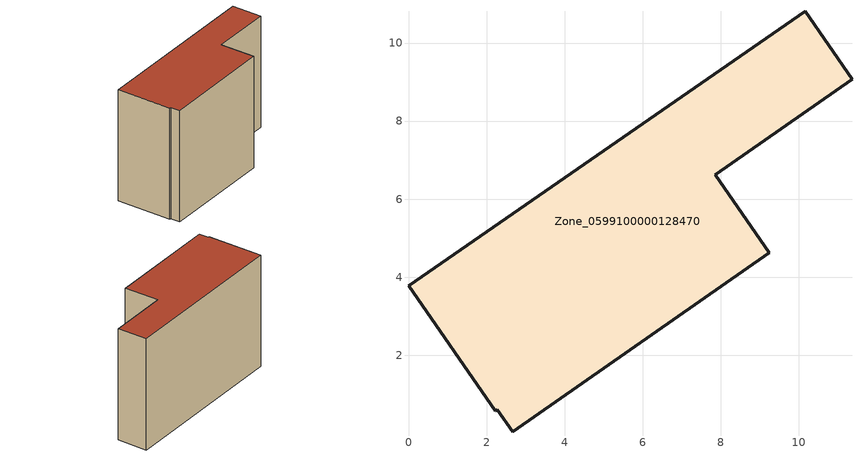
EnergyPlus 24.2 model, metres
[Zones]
Zone_0599100000128470
 floor ground (C_G): 2.28,0.6 2.22,0.57 0,3.79 10.17,10.81 11.37,9.07 7.86,6.63 9.24,4.63 2.67,0.04 z0
 wall outside (C_F): 10.17,10.81 0,3.79 2.22,0.57 2.28,0.6 2.67,0.04 9.24,4.63 7.86,6.63 11.37,9.07 10.17,10.81 z0:7.95
 roof outside (C_R): 2.67,0.04 9.24,4.63 7.86,6.63 11.37,9.07 10.17,10.81 0,3.79 2.22,0.57 2.28,0.6 z7.95
[BUILDING]
Pand.0599100000128470: North Axis=0; Terrain=City; Loads Convergence Tolerance Value=0.04; Temperature Convergence Tolerance Value=0.4; Solar Distribution=FullExterior; Maximum Number of Warmup Days=25; Minimum Number of Warmup Days=1
[Site:Location]
Rotterdam.The.Hague.AP_ZH_NLD Design_Conditions: Latitude=51.96; Longitude=4.45; Time Zone=1; Elevation=-4.5
[SITE:GROUNDTEMPERATURE:BUILDINGSURFACE]
18, 18, 18, 18, 18, 18, 18, 18, 18, 18, 18, 18
[MATERIAL] Thermal Absorptance=0.9; Solar Absorptance=0.7; Visible Absorptance=0.7
Name | Roughness | Thickness | Conductivity | Density | Specific Heat
G.TI.1946 | MediumSmooth | 0.15 | 1 | 540 | 1210
F.TI.1946 | Rough | 0.3 | 0.857143 | 1920 | 840
R.TI.1946 | MediumRough | 0.2 | 0.1 | 1500 | 1000
[CONSTRUCTION]
C_G: G.TI.1946
C_F: F.TI.1946
C_R: R.TI.1946
[ZONE]
Zone_0599100000128470: Type=1; Multiplier=1; Ceiling Height=Autocalculate; Volume=Autocalculate; Floor Area=autocalculate; Part of Total Floor Area=Yes
[ZONEINFILTRATION:DESIGNFLOWRATE]
Infil_Zone_0599100000128470: Zone or ZoneList or Space or SpaceList=Zone_0599100000128470; Schedule=AlwaysOn; Design Flow Rate Calculation Method=Flow/Area; Flow Rate per Floor Area=0.003; Constant Term Coefficient=1; Temperature Term Coefficient=0; Velocity Term Coefficient=0; Velocity Squared Term Coefficient=0
[HVACTEMPLATE:ZONE:IDEALLOADSAIRSYSTEM]
Zone_0599100000128470: Maximum Heating Supply Air Temperature=50; Minimum Cooling Supply Air Temperature=13; Maximum Heating Supply Air Humidity Ratio=0.0156; Minimum Cooling Supply Air Humidity Ratio=0.0077; Heating Limit=NoLimit; Cooling Limit=NoLimit; Dehumidification Control Type=ConstantSensibleHeatRatio; Cooling Sensible Heat Ratio=0.7; Dehumidification Setpoint=60; Humidification Control Type=None; Humidification Setpoint=30; Outdoor Air Method=None; Outdoor Air Flow Rate per Person=0.00944; Outdoor Air Flow Rate per Zone Floor Area=0; Outdoor Air Flow Rate per Zone=0; Demand Controlled Ventilation Type=None; Outdoor Air Economizer Type=NoEconomizer; Heat Recovery Type=None; Sensible Heat Recovery Effectiveness=0.7; Latent Heat Recovery Effectiveness=0.65
[ZONECONTROL:THERMOSTAT]
ThermostatControl_Zone_0599100000128470: Zone or ZoneList=Zone_0599100000128470; Control Type Schedule=DualSetpointControlType; Control 1=Thermostat_Zone_0599100000128470; Temperature Difference Between Cutout And Setpoint=0
[THERMOSTATSETPOINT:DUALSETPOINT]
Thermostat_Zone_0599100000128470: Heating Setpoint Temperature Schedule=HeatingSetpoint_Zone_0599100000128470; Cooling Setpoint Temperature Schedule=CoolingSetpoint_Zone_0599100000128470
[SCHEDULE:COMPACT]
HeatingSetpoint_Zone_0599100000128470: Through: 12/31, For: AllDays, Until: 24:00, 21
CoolingSetpoint_Zone_0599100000128470: Through: 12/31, For: AllDays, Until: 24:00, 24
DualSetpointControlType: Through: 12/31, For: AllDays, Until: 24:00, 4
AlwaysOn: Through: 12/31, For: AllDays, Until: 24:00, 1
